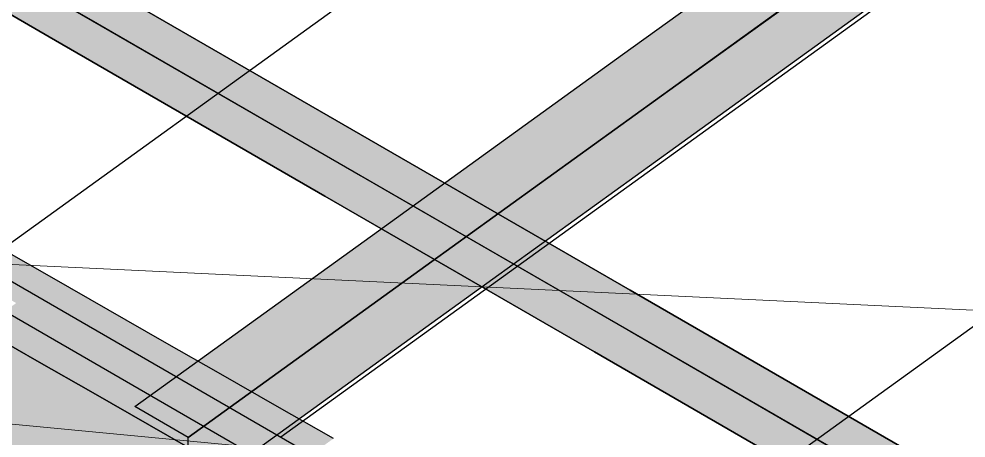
# Model space of a CAD drawing. Header units: metres. Extents: x 0 to 34.2, y 0 to 17.8.
# Drawn here: x 8.244 to 9.398, y 10.072 to 10.582 of the extents above; entities that cross this region are included whole.
import ezdxf

# ---------------------------------------------------------------- set-up
doc = ezdxf.new("R2010")
doc.units = ezdxf.units.M
doc.header["$LTSCALE"] = 0.25
doc.layers.add('ISO-ARISTAS', color=8, linetype='CONTINUOUS')
doc.layers.add('ISO-CONCRETO-SUP', color=254, linetype='CONTINUOUS', true_color=0xe8e8e8)
doc.layers.add('LLAMADAS', color=30, linetype='CONTINUOUS', lineweight=18)

msp = doc.modelspace()

# ---------------------------------------------------------------- linework, layer by layer
at = {"layer": 'ISO-ARISTAS', "color": 250}
for p, q in [((10.2882, 11.7917), (8.1984, 10.2835)), ((10.6529, 11.5811), (8.5631, 10.073)), ((11.0175, 11.3706), (8.9278, 9.8624)), ((8.0039, 10.7706), (8.3321, 10.5811)), ((8.0039, 10.7706), (8.3321, 10.5811)), ((8.9792, 10.5388), (9.2761, 10.7531)), ((8.2888, 10.5561), (7.9606, 10.7456)), ((7.9606, 10.7456), (8.2888, 10.5561)), ((9.3411, 10.7156), (9.0442, 10.5013)), ((9.0442, 10.5013), (9.3411, 10.7156)), ((9.3411, 10.6406), (9.0442, 10.4263)), ((8.6603, 10.4416), (8.3321, 10.6311)), ((8.3321, 10.6311), (8.6603, 10.4416)), ((8.617, 10.4166), (8.2888, 10.6061)), ((8.617, 10.4166), (8.2888, 10.6061)), ((9.2925, 9.6519), (7.6514, 10.5994)), ((8.3321, 10.5811), (8.6603, 10.3916)), ((8.3321, 10.5811), (8.6603, 10.3916)), ((8.617, 10.3666), (8.2888, 10.5561)), ((8.2888, 10.5561), (8.617, 10.3666)), ((8.6823, 10.3245), (8.9792, 10.5388)), ((8.7472, 10.287), (9.0442, 10.5013)), ((9.0442, 10.5013), (8.7472, 10.287)), ((8.9885, 10.2521), (8.6603, 10.4416)), ((8.6603, 10.4416), (8.9885, 10.2521)), ((8.9452, 10.2271), (8.617, 10.4166)), ((8.9452, 10.2271), (8.617, 10.4166)), ((9.0442, 10.4263), (8.7472, 10.212)), ((8.6603, 10.3916), (8.9885, 10.2021)), ((8.6603, 10.3916), (8.9885, 10.2021)), ((8.9452, 10.1771), (8.617, 10.3666)), ((8.617, 10.3666), (8.9452, 10.1771)), ((8.3854, 10.1103), (8.6823, 10.3245)), ((8.2844, 10.2674), (8.2158, 10.3066)), ((8.7472, 10.287), (8.4503, 10.0728)), ((8.4503, 10.0728), (8.7472, 10.287)), ((8.3529, 10.2282), (8.2844, 10.2674)), ((8.1866, 10.25), (8.8572, 9.8628)), ((9.3168, 10.0626), (8.9885, 10.2521)), ((8.9885, 10.2521), (9.3168, 10.0626)), ((8.4215, 10.189), (8.3529, 10.2282)), ((9.2735, 10.0376), (8.9452, 10.2271)), ((9.2735, 10.0376), (8.9452, 10.2271)), ((8.7472, 10.212), (8.4503, 9.9977)), ((8.2663, 10.1662), (8.1977, 10.2054)), ((8.1977, 10.2054), (8.2663, 10.1662)), ((8.9885, 10.2021), (9.3168, 10.0126)), ((8.9885, 10.2021), (9.3168, 10.0126)), ((8.4901, 10.1498), (8.4215, 10.189)), ((9.2735, 9.9876), (8.9452, 10.1771)), ((8.9452, 10.1771), (9.2735, 9.9876)), ((8.3349, 10.127), (8.2663, 10.1662)), ((8.2663, 10.1662), (8.3349, 10.127)), ((8.5587, 10.1106), (8.4901, 10.1498)), ((8.4035, 10.0878), (8.3349, 10.127)), ((8.3349, 10.127), (8.4035, 10.0878)), ((8.4503, 10.0728), (8.3854, 10.1103)), ((8.6273, 10.0714), (8.5587, 10.1106)), ((8.4721, 10.0486), (8.4035, 10.0878)), ((8.4035, 10.0878), (8.4721, 10.0486)), ((8.4503, 9.9977), (8.4503, 10.0728))]:
    msp.add_line(p, q, dxfattribs=at)
at = {"layer": 'ISO-CONCRETO-SUP', "true_color": 0x616771}
for points in [[(8.0039, 10.7706), (8.3321, 10.5811), (8.0039, 10.8206), (8.3321, 10.6311)], [(7.9606, 10.7456), (8.2888, 10.5561), (7.9606, 10.7956), (8.2888, 10.6061)], [(8.3321, 10.5811), (8.6603, 10.3916), (8.3321, 10.6311), (8.6603, 10.4416)], [(8.2888, 10.5561), (8.617, 10.3666), (8.2888, 10.6061), (8.617, 10.4166)], [(8.6603, 10.3916), (8.9885, 10.2021), (8.6603, 10.4416), (8.9885, 10.2521)], [(8.617, 10.3666), (8.9452, 10.1771), (8.617, 10.4166), (8.9452, 10.2271)], [(8.9885, 10.2021), (9.3168, 10.0126), (8.9885, 10.2521), (9.3168, 10.0626)], [(8.9452, 10.1771), (9.2735, 9.9876), (8.9452, 10.2271), (9.2735, 10.0376)]]:
    msp.add_solid(points, dxfattribs=at)
at = {"layer": 'ISO-CONCRETO-SUP', "true_color": 0x6b737d}
for points in [[(8.0039, 10.7706), (8.3321, 10.5811), (7.9606, 10.7456), (8.2888, 10.5561)], [(8.3321, 10.6311), (8.6603, 10.4416), (8.2888, 10.6061), (8.617, 10.4166)], [(8.3321, 10.5811), (8.6603, 10.3916), (8.2888, 10.5561), (8.617, 10.3666)], [(8.6603, 10.4416), (8.9885, 10.2521), (8.617, 10.4166), (8.9452, 10.2271)], [(8.6603, 10.3916), (8.9885, 10.2021), (8.617, 10.3666), (8.9452, 10.1771)], [(8.9885, 10.2521), (9.3168, 10.0626), (8.9452, 10.2271), (9.2735, 10.0376)], [(8.9885, 10.2021), (9.3168, 10.0126), (8.9452, 10.1771), (9.2735, 9.9876)]]:
    msp.add_solid(points, dxfattribs=at)
at = {"layer": 'ISO-CONCRETO-SUP', "true_color": 0x6e7681}
for points in [[(9.2761, 10.7531), (9.3411, 10.7156), (8.9792, 10.5388), (9.0442, 10.5013)], [(8.9792, 10.5388), (9.0442, 10.5013), (8.6823, 10.3245), (8.7472, 10.287)], [(8.6823, 10.3245), (8.7472, 10.287), (8.3854, 10.1103), (8.4503, 10.0728)]]:
    msp.add_solid(points, dxfattribs=at)
at = {"layer": 'ISO-CONCRETO-SUP', "true_color": 0x575d65}
for points in [[(9.3411, 10.6406), (9.0442, 10.4263), (9.3411, 10.7156), (9.0442, 10.5013)], [(9.0442, 10.4263), (8.7472, 10.212), (9.0442, 10.5013), (8.7472, 10.287)], [(8.7472, 10.212), (8.4503, 9.9977), (8.7472, 10.287), (8.4503, 10.0728)]]:
    msp.add_solid(points, dxfattribs=at)
at = {"layer": 'ISO-CONCRETO-SUP', "true_color": 0xc1c5cc}
for points in [[(8.1725, 10.2756), (8.241, 10.2364), (8.2158, 10.3066), (8.2844, 10.2674)], [(8.241, 10.2364), (8.3096, 10.1972), (8.2844, 10.2674), (8.3529, 10.2282)], [(8.1977, 10.2054), (8.2663, 10.1662), (8.241, 10.2364), (8.3096, 10.1972)], [(8.3096, 10.1972), (8.3782, 10.158), (8.3529, 10.2282), (8.4215, 10.189)], [(8.2663, 10.1662), (8.3349, 10.127), (8.3096, 10.1972), (8.3782, 10.158)], [(8.3782, 10.158), (8.4468, 10.1188), (8.4215, 10.189), (8.4901, 10.1498)], [(8.3349, 10.127), (8.4035, 10.0878), (8.3782, 10.158), (8.4468, 10.1188)], [(8.4468, 10.1188), (8.5154, 10.0796), (8.4901, 10.1498), (8.5587, 10.1106)], [(8.4035, 10.0878), (8.4721, 10.0486), (8.4468, 10.1188), (8.5154, 10.0796)], [(8.5154, 10.0796), (8.584, 10.0404), (8.5587, 10.1106), (8.6273, 10.0714)], [(8.4721, 10.0486), (8.5407, 10.0094), (8.5154, 10.0796), (8.584, 10.0404)]]:
    msp.add_solid(points, dxfattribs=at)
at = {"layer": 'ISO-CONCRETO-SUP', "true_color": 0xc9c7c0}
msp.add_solid([(8.1866, 10.25), (8.8572, 9.8628), (7.6237, 9.925), (8.2943, 9.5378)], dxfattribs=at)
at = {"layer": 'ISO-CONCRETO-SUP', "true_color": 0xaaadb3}
for points in [[(8.1977, 10.1354), (8.2663, 10.0962), (8.1977, 10.2054), (8.2663, 10.1662)], [(8.2663, 10.0962), (8.3349, 10.057), (8.2663, 10.1662), (8.3349, 10.127)], [(8.1977, 10.0654), (8.2663, 10.0262), (8.1977, 10.1354), (8.2663, 10.0962)], [(8.3349, 10.057), (8.4035, 10.0178), (8.3349, 10.127), (8.4035, 10.0878)], [(8.2663, 10.0262), (8.3349, 9.987), (8.2663, 10.0962), (8.3349, 10.057)], [(8.4035, 10.0178), (8.4721, 9.9786), (8.4035, 10.0878), (8.4721, 10.0486)]]:
    msp.add_solid(points, dxfattribs=at)
at = {"layer": 'LLAMADAS'}
for p, q in [((18.48, 9.7945), (7.589, 10.3143)), ((18.48, 9.1202), (6.3866, 10.2637))]:
    msp.add_line(p, q, dxfattribs=at)

doc.saveas('drawing.dxf')
